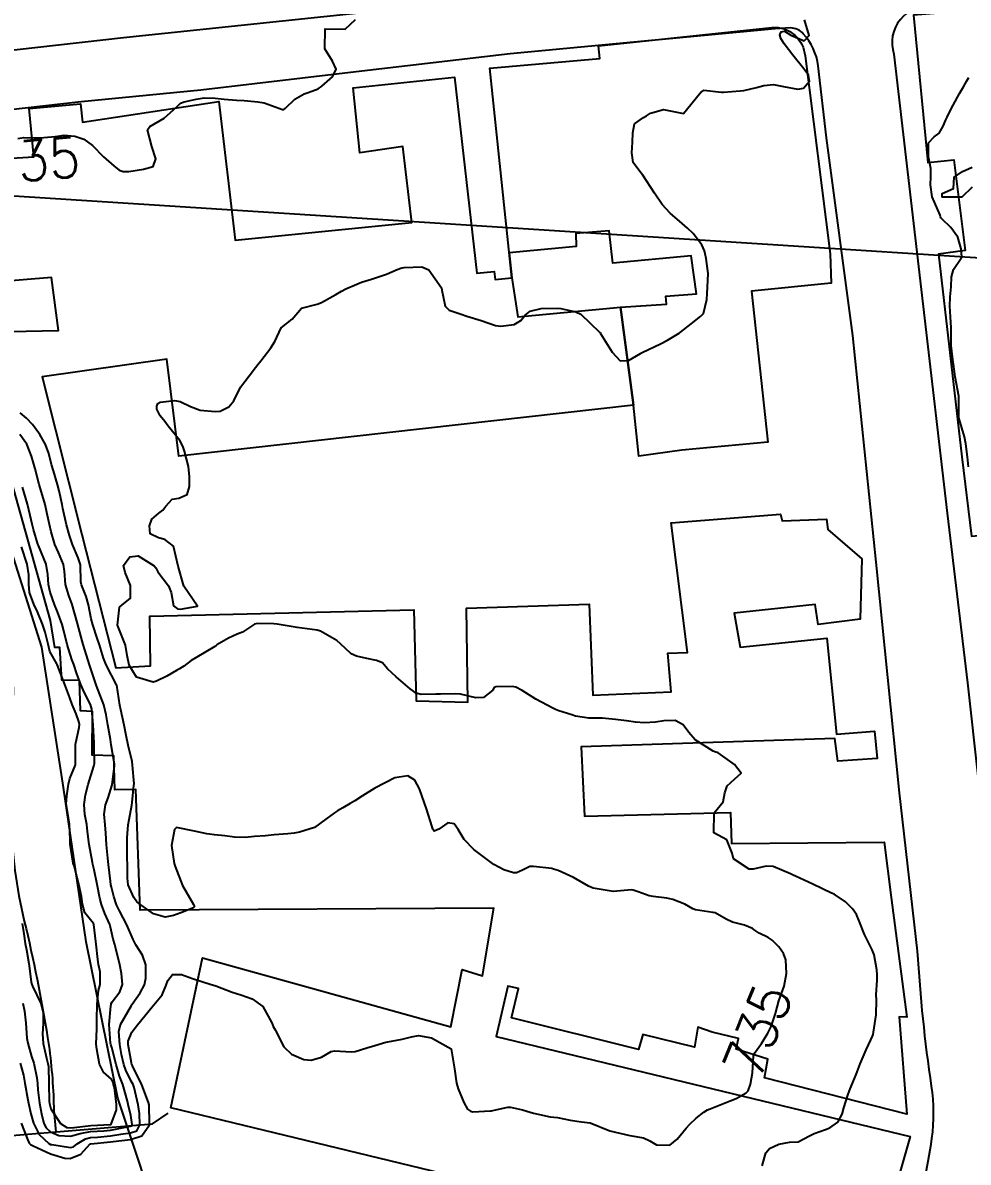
# Model space of a CAD drawing. Header units: metres. Extents: x 318500 to 325275, y 7408834 to 7428799.
# Drawn here: x 320381.1 to 320475.8, y 7410507.7 to 7410621.9 of the extents above; entities that cross this region are included whole.
import ezdxf
from ezdxf.enums import TextEntityAlignment as Align

# ---------------------------------------------------------------- set-up
doc = ezdxf.new("R2010")
doc.units = ezdxf.units.M
doc.header["$MEASUREMENT"] = 0
doc.linetypes.add('CONTINUO', pattern=[0])
for name, color, linetype in [('Cotas', 45, 'Continuous'), ('Curvas de Nivel 1m', 11, 'Continuous'), ('Curvas de Nivel 5m', 15, 'Continuous'), ('Edificações', 30, 'Continuous'), ('Hidrografia', 140, 'Continuous'), ('Pontes_Viadutos_Tubos', 190, 'Continuous'), ('TEXTO', 45, 'Continuous'), ('Vias Primárias', 230, 'Continuous')]:
    doc.layers.add(name, color=color, linetype=linetype)
doc.styles.add('Style-STANDARD', font='STANDARD.shx')

msp = doc.modelspace()

# ---------------------------------------------------------------- linework, layer by layer
at = {"layer": 'Curvas de Nivel 1m', "flags": 128}
for points, elevation in [([(320455.16, 7410507.4), (320455.55, 7410508.68), (320455.9, 7410509.11), (320456.82, 7410509.57), (320457.91, 7410509.75), (320458.76, 7410509.79), (320459.92, 7410510.38), (320460.36, 7410510.61), (320461.52, 7410511.01), (320461.93, 7410511.18), (320462.75, 7410511.77), (320463.17, 7410512.57), (320463.33, 7410513.2), (320463.78, 7410514.56), (320463.99, 7410515.09), (320464.42, 7410516.14), (320464.57, 7410516.55), (320464.98, 7410517.59), (320465.38, 7410518.55), (320465.58, 7410519), (320466.05, 7410520.02), (320466.21, 7410520.38), (320466.27, 7410520.54), (320466.32, 7410520.79), (320466.59, 7410522.53), (320466.61, 7410524.02), (320466.6, 7410524.53), (320466.68, 7410525.99), (320466.69, 7410526.53), (320466.65, 7410527.03), (320466.37, 7410528.54), (320466.17, 7410529.04), (320465.42, 7410530.55), (320464.93, 7410531.84), (320464.61, 7410532.56), (320464.23, 7410533.12), (320463.5, 7410533.83), (320462.37, 7410534.59), (320462.29, 7410534.64), (320462.24, 7410534.66), (320462.11, 7410534.72), (320460.25, 7410535.6), (320458.5, 7410536.41), (320458.27, 7410536.51), (320458.02, 7410536.64), (320456.28, 7410537.37), (320455.56, 7410537.4), (320454.28, 7410537.1), (320453.86, 7410537.12), (320452.29, 7410538.15), (320452.16, 7410538.72), (320451.62, 7410540.04), (320450.32, 7410540.75), (320450.35, 7410542.75), (320451.25, 7410543.86), (320451.44, 7410544.74), (320451.66, 7410545.47), (320452.39, 7410546.13), (320453.07, 7410546.72), (320452.41, 7410547.6), (320450.77, 7410548.75), (320450.43, 7410548.86), (320450.25, 7410548.93), (320448.45, 7410550.07), (320447.84, 7410550.79), (320447.25, 7410551.58), (320446.47, 7410552), (320445.31, 7410551.98), (320444.47, 7410551.85), (320443.4, 7410551.77), (320442.47, 7410551.84), (320441.57, 7410551.97), (320440.47, 7410552.11), (320439.14, 7410552.24), (320438.47, 7410552.25), (320437.81, 7410552.25), (320436.48, 7410552.45), (320436.09, 7410552.56), (320434.81, 7410552.97), (320434.48, 7410553.1), (320434.22, 7410553.24), (320432.5, 7410554.15), (320431.12, 7410555.01), (320430.51, 7410555.35), (320430.14, 7410555.4), (320428.51, 7410555.36), (320428.31, 7410555.26), (320428.18, 7410555.05), (320427.26, 7410554.3), (320426.5, 7410554.28), (320424.96, 7410554.63), (320424.5, 7410554.68), (320422.97, 7410554.65), (320422.5, 7410554.65), (320421.03, 7410554.62), (320420.5, 7410554.74), (320419.92, 7410555.16), (320418.53, 7410556.39), (320417.66, 7410557.19), (320417.13, 7410557.79), (320416.55, 7410558.01), (320415.57, 7410558.2), (320414.55, 7410558.46), (320414, 7410558.68), (320413.39, 7410559.25), (320412.57, 7410560.03), (320410.93, 7410560.94), (320410.59, 7410561.05), (320408.59, 7410561.31), (320406.59, 7410561.64), (320406.26, 7410561.68), (320404.6, 7410561.73), (320404.33, 7410561.64), (320403.93, 7410561.38), (320403.11, 7410560.85), (320402.58, 7410560.64), (320401.72, 7410560.25), (320400.56, 7410559.57), (320400.48, 7410559.51), (320400.36, 7410559.42), (320398.55, 7410558.35), (320397.99, 7410558.01), (320397.25, 7410557.46), (320396.83, 7410557.17), (320396.53, 7410557), (320395.55, 7410556.46), (320394.52, 7410555.93), (320394.18, 7410555.84), (320392.52, 7410556.34), (320391.79, 7410557.54), (320391.56, 7410558.53), (320391.41, 7410559.54), (320390.59, 7410561.55), (320390.82, 7410563.34), (320391.05, 7410563.55), (320391.9, 7410564.26), (320391.9, 7410565.54), (320391.37, 7410566.83), (320391.2, 7410567.54), (320391.83, 7410568.39), (320392.68, 7410568.51), (320394.29, 7410567.51), (320394.45, 7410567.29), (320394.66, 7410566.89), (320395.72, 7410565.48), (320395.97, 7410564.82), (320396.22, 7410563.48), (320396.62, 7410563.2), (320396.92, 7410563.17), (320398.62, 7410563.45), (320397.25, 7410565.46), (320396.67, 7410567.47), (320396.2, 7410569.48), (320395.34, 7410570.12), (320394.71, 7410570.3), (320393.89, 7410570.69), (320393.81, 7410571.51), (320394.06, 7410572.18), (320394.74, 7410572.78), (320395.16, 7410573.08), (320395.44, 7410573.49), (320396.08, 7410574.16), (320396.76, 7410574.29), (320397.59, 7410574.64), (320397.82, 7410575.46), (320397.82, 7410576.43), (320397.7, 7410577.46), (320397.31, 7410578.98), (320397.15, 7410579.47), (320396.84, 7410580.04), (320395.69, 7410581.49), (320395.33, 7410581.96), (320394.87, 7410582.52), (320394.56, 7410583.19), (320394.53, 7410583.51), (320394.63, 7410583.75), (320394.89, 7410583.89), (320396.3, 7410584.06), (320396.89, 7410583.96), (320397.92, 7410583.46), (320398.88, 7410583.08), (320400.4, 7410582.95), (320400.88, 7410583), (320401.74, 7410583.41), (320402.27, 7410584.02), (320402.91, 7410585.39), (320403.78, 7410586.52), (320404.44, 7410587.38), (320404.66, 7410587.66), (320404.95, 7410588.04), (320405.96, 7410589.35), (320406.35, 7410589.97), (320406.99, 7410591.34), (320408.1, 7410592.22), (320409.02, 7410593.31), (320410.61, 7410593.71), (320411.03, 7410593.89), (320412.46, 7410594.69), (320413.04, 7410595.03), (320413.46, 7410595.25), (320414.56, 7410595.73), (320415.05, 7410595.9), (320416.05, 7410596.22), (320417.06, 7410596.54), (320417.54, 7410596.72), (320418.61, 7410597.19), (320419.07, 7410597.36), (320419.3, 7410597.4), (320421.07, 7410597.45), (320421.8, 7410597.14), (320423.04, 7410595.36), (320423.1, 7410595.13), (320423.42, 7410593.52), (320423.81, 7410593.12), (320425.01, 7410592.7), (320425.58, 7410592.52), (320427.01, 7410592.09), (320428.47, 7410591.59), (320429, 7410591.51), (320430.34, 7410591.69), (320431.01, 7410592.09), (320431.42, 7410592.61), (320431.92, 7410593.01), (320433.02, 7410593.29), (320434.68, 7410593.32), (320435.02, 7410593.28), (320436.52, 7410592.95), (320437.02, 7410592.7), (320438.89, 7410590.91), (320438.94, 7410590.86), (320438.99, 7410590.79), (320440.14, 7410588.9), (320440.96, 7410588.02), (320441.77, 7410588.07), (320442.97, 7410588.77), (320443.03, 7410588.8), (320443.15, 7410588.86), (320444.98, 7410589.73), (320445.69, 7410590.12), (320446.84, 7410590.81), (320446.94, 7410590.87), (320446.99, 7410590.9), (320448.07, 7410591.73), (320449.02, 7410592.5), (320449.17, 7410592.63), (320449.28, 7410592.78), (320449.62, 7410594.19), (320449.65, 7410594.77), (320449.68, 7410595.4), (320449.75, 7410596.77), (320449.57, 7410598.29), (320449.46, 7410598.77), (320449.38, 7410599.05), (320449.11, 7410599.64), (320448.25, 7410600.79), (320447.68, 7410601.34), (320447.14, 7410601.8), (320445.97, 7410602.82), (320445.16, 7410603.71), (320444.38, 7410604.84), (320443.21, 7410606.62), (320443.01, 7410606.86), (320442.24, 7410607.9), (320442.12, 7410608.88), (320442.19, 7410609.93), (320442.2, 7410610.88), (320442.37, 7410611.77), (320443.28, 7410612.42), (320443.57, 7410612.58), (320443.98, 7410612.85), (320445.29, 7410613.23), (320447.29, 7410612.81), (320448.89, 7410614.79), (320449.08, 7410615.02), (320449.32, 7410615.16), (320451.11, 7410614.96), (320451.31, 7410614.94), (320452.97, 7410615.08), (320453.32, 7410615.13), (320454.61, 7410615.42), (320455.32, 7410615.61), (320456.3, 7410615.71), (320457.32, 7410615.52), (320458.73, 7410615.24), (320459.32, 7410615.36), (320459.91, 7410616.07), (320459.81, 7410616.64), (320459.35, 7410617.29), (320458.23, 7410618.66), (320457.38, 7410619.81), (320457.04, 7410620.33), (320456.93, 7410620.68), (320457.08, 7410620.99), (320457.4, 7410621.07), (320458.04, 7410620.66), (320459.38, 7410620.09), (320459.86, 7410620.64), (320459.41, 7410622.21)], 736), ([(320475.84, 7410577.4), (320475.73, 7410578.42), (320475.56, 7410579.72), (320475.42, 7410580.42), (320474.89, 7410582.21), (320474.85, 7410582.43), (320474.87, 7410584.39), (320474.87, 7410584.43), (320474.87, 7410584.48), (320474.51, 7410586.44), (320474.44, 7410586.95), (320474.24, 7410588.44), (320474.11, 7410589.58), (320474.1, 7410590.44), (320474.1, 7410591.35), (320474.04, 7410592.44), (320473.97, 7410593.51), (320474, 7410594.45), (320474.08, 7410595.46), (320474.13, 7410596.44), (320474.32, 7410597.2), (320475.1, 7410598.33), (320475.15, 7410598.38), (320475.17, 7410598.43), (320475.11, 7410599.27), (320474.76, 7410600.44), (320474.07, 7410601.38), (320473.15, 7410602.26), (320473.06, 7410602.37), (320473.04, 7410602.46), (320472.98, 7410602.64), (320472.2, 7410604.47), (320472.02, 7410605.66), (320472.07, 7410606.48), (320472.06, 7410607.32), (320471.84, 7410608.48), (320471.84, 7410609.89), (320472.38, 7410610.47), (320472.88, 7410610.85), (320473.28, 7410611.55), (320473.55, 7410612.19), (320473.68, 7410612.45), (320474.07, 7410613.22), (320474.72, 7410614.44), (320474.93, 7410614.82), (320475.33, 7410615.49), (320475.68, 7410616.09), (320475.87, 7410616.42)], 737), ([(320476.19, 7410605.43), (320475.18, 7410604.43), (320473.21, 7410604.43), (320473.18, 7410604.45), (320473.19, 7410604.8), (320474.33, 7410605.3), (320474.39, 7410606.44), (320475.22, 7410606.99), (320476.21, 7410607.43)], 738), ([(320380.87, 7410517.67), (320381.18, 7410516.48), (320381.34, 7410515.67), (320381.63, 7410513.99), (320381.69, 7410513.66), (320381.93, 7410512.59), (320382.18, 7410511.66), (320382.77, 7410510.51), (320383.73, 7410509.63), (320383.9, 7410509.54), (320384.02, 7410509.51), (320385.89, 7410509.21), (320386.2, 7410509.29), (320386.57, 7410509.59), (320387.4, 7410510.09), (320387.91, 7410510.21), (320388.59, 7410510.25), (320389.91, 7410510.39), (320390.94, 7410510.57), (320391.91, 7410510.7), (320392.53, 7410510.89), (320392.85, 7410511.51), (320392.81, 7410512.64), (320392.67, 7410513.51), (320392.27, 7410515.22), (320392.16, 7410515.52), (320391.98, 7410515.87), (320391.43, 7410516.97), (320391.24, 7410517.53), (320391.01, 7410518.54), (320390.83, 7410519.54), (320390.74, 7410520.85), (320390.91, 7410521.54), (320392, 7410523.45), (320392.04, 7410523.53), (320392.06, 7410523.55), (320392.08, 7410523.59), (320392.89, 7410524.73), (320393.3, 7410525.51), (320393.44, 7410526.19), (320393.44, 7410527.51), (320393.12, 7410528.49), (320392.44, 7410529.53), (320392.17, 7410530.05), (320391.54, 7410531.54), (320390.82, 7410532.93), (320390.51, 7410533.55), (320390.23, 7410534.38), (320390, 7410535.32), (320389.95, 7410535.55), (320389.89, 7410535.91), (320389.71, 7410537.56), (320389.63, 7410538.21), (320389.5, 7410539.56), (320389.45, 7410540.7), (320389.37, 7410541.56), (320389.28, 7410542.62), (320389.42, 7410543.56), (320389.68, 7410544.24), (320390.06, 7410545.55), (320390.3, 7410547.45), (320390.31, 7410547.55), (320390.31, 7410547.64), (320389.98, 7410549.56), (320389.89, 7410550.11), (320389.63, 7410551.56), (320389.48, 7410552.57), (320389.25, 7410553.57), (320388.51, 7410555.48), (320388.47, 7410555.58), (320388.44, 7410555.66), (320387.81, 7410557.59), (320387.5, 7410558.55), (320387.18, 7410559.6), (320386.63, 7410561.57), (320386.62, 7410561.61), (320386.59, 7410561.72), (320386.05, 7410563.62), (320385.72, 7410564.52), (320385.41, 7410565.62), (320385.31, 7410566.97), (320385.21, 7410567.62), (320384.69, 7410568.82), (320384.33, 7410569.64), (320383.97, 7410570.9), (320383.8, 7410571.64), (320383.54, 7410572.84), (320383.35, 7410573.65), (320382.78, 7410575.55), (320382.75, 7410575.66), (320382.36, 7410577.23), (320382.24, 7410577.67), (320382.01, 7410578.47), (320381.51, 7410579.68), (320380.84, 7410580.67)], 734), ([(320381.12, 7410523.67), (320381.29, 7410522.89), (320381.43, 7410521.67), (320381.54, 7410520.17), (320381.62, 7410519.67), (320382.01, 7410518.34), (320382.22, 7410517.66), (320382.54, 7410516.21), (320382.59, 7410515.65), (320382.62, 7410515), (320382.79, 7410513.65), (320383, 7410512.58), (320383.23, 7410511.64), (320383.46, 7410511.18), (320383.91, 7410510.8), (320384.73, 7410510.43), (320385.91, 7410510.37), (320386.87, 7410510.63), (320387.91, 7410510.82), (320389.25, 7410510.9), (320389.91, 7410510.97), (320391.73, 7410511.34), (320391.92, 7410511.37), (320392.04, 7410511.4), (320392.08, 7410511.52), (320391.93, 7410512.42), (320391.68, 7410513.52), (320391.6, 7410513.88), (320391.13, 7410515.53), (320390.82, 7410516.37), (320390.46, 7410517.54), (320390.03, 7410519.24), (320389.94, 7410519.55), (320389.92, 7410519.67), (320389.77, 7410521.55), (320389.94, 7410523.41), (320389.96, 7410523.55), (320389.98, 7410523.66), (320390.08, 7410523.83), (320390.83, 7410524.82), (320391.1, 7410525.54), (320391.01, 7410526.65), (320390.83, 7410527.54), (320390.41, 7410529.3), (320390.33, 7410529.55), (320390.17, 7410530.11), (320389.92, 7410531.29), (320389.83, 7410531.56), (320389.33, 7410532.68), (320389, 7410533.57), (320388.85, 7410534.2), (320388.58, 7410535.57), (320388.26, 7410537.04), (320388.13, 7410537.58), (320388.09, 7410537.76), (320387.76, 7410539.59), (320387.6, 7410540.88), (320387.52, 7410541.59), (320387.35, 7410542.58), (320387.26, 7410543.6), (320387.39, 7410544.57), (320387.68, 7410545.59), (320388.24, 7410547.42), (320388.27, 7410547.58), (320388.29, 7410547.7), (320388.26, 7410549.58), (320388.26, 7410549.75), (320388.17, 7410551.58), (320388.02, 7410553.13), (320387.89, 7410553.59), (320387.3, 7410554.79), (320386.93, 7410555.6), (320386.53, 7410556.69), (320386.22, 7410557.61), (320386.04, 7410558.12), (320385.56, 7410559.62), (320385.22, 7410560.99), (320385.05, 7410561.63), (320384.61, 7410562.9), (320384.31, 7410563.63), (320383.85, 7410564.86), (320383.69, 7410565.64), (320383.64, 7410566.63), (320383.46, 7410567.65), (320382.7, 7410569.52), (320382.64, 7410569.66), (320382.19, 7410571.14), (320382.05, 7410571.67), (320381.85, 7410572.55), (320381.59, 7410573.68), (320381.09, 7410575.37)], 733), ([(320381.05, 7410531.68), (320381.23, 7410530.62), (320381.37, 7410529.67), (320381.5, 7410529.01), (320381.74, 7410527.67), (320381.96, 7410525.82), (320381.99, 7410525.66), (320382.11, 7410525.38), (320382.92, 7410523.65), (320383.15, 7410522.72), (320383.15, 7410521.64), (320383.08, 7410520.6), (320383.15, 7410519.64), (320383.49, 7410518.16), (320383.64, 7410517.64), (320383.69, 7410517.33), (320383.72, 7410515.63), (320383.75, 7410513.83), (320383.78, 7410513.63), (320383.94, 7410513.09), (320384.9, 7410511.62), (320385.53, 7410511.22), (320385.92, 7410511.18), (320386.27, 7410511.24), (320387.92, 7410511.43), (320389.9, 7410511.53), (320389.92, 7410511.53), (320389.97, 7410511.55), (320390.5, 7410512.99), (320390.49, 7410513.54), (320390.29, 7410515.23), (320390.22, 7410515.55), (320390.16, 7410515.72), (320389.99, 7410516.07), (320389.21, 7410516.78), (320388.82, 7410517.57), (320388.52, 7410519.07), (320388.47, 7410519.57), (320388.52, 7410521.1), (320388.54, 7410521.57), (320388.55, 7410522.05), (320388.56, 7410523.57), (320388.72, 7410524.96), (320388.86, 7410525.57), (320388.88, 7410526.82), (320388.72, 7410527.57), (320388.63, 7410528.06), (320388.48, 7410529.58), (320388.45, 7410529.86), (320388.23, 7410531.58), (320388.22, 7410531.61), (320388.19, 7410531.67), (320387.35, 7410532.73), (320387.11, 7410533.6), (320387, 7410534.37), (320386.74, 7410535.6), (320386.27, 7410537.43), (320386.21, 7410537.61), (320386.17, 7410537.71), (320385.86, 7410539.61), (320385.85, 7410540.07), (320385.79, 7410541.62), (320385.69, 7410542.26), (320385.48, 7410543.62), (320385.54, 7410544.44), (320385.71, 7410545.62), (320385.82, 7410546.18), (320386.4, 7410547.56), (320386.41, 7410547.61), (320386.41, 7410548.61), (320386.4, 7410549.61), (320386.4, 7410549.64), (320386.43, 7410549.75), (320386.77, 7410551.29), (320386.79, 7410551.61), (320386.74, 7410551.89), (320386.47, 7410552.66), (320386.06, 7410553.61), (320385.84, 7410554.27), (320385.33, 7410555.62), (320384.57, 7410557.6), (320384.56, 7410557.63), (320384.54, 7410557.67), (320383.84, 7410558.93), (320383.66, 7410559.64), (320383.37, 7410560.86), (320383.1, 7410561.65), (320382.61, 7410562.88), (320382.22, 7410563.67), (320381.8, 7410564.84), (320381.72, 7410565.67), (320381.71, 7410566.61), (320381.55, 7410567.68), (320380.99, 7410569.39)], 732)]:
    msp.add_lwpolyline(points, dxfattribs=dict(at, elevation=elevation))
at = {"layer": 'Curvas de Nivel 5m', "elevation": 735, "flags": 128}
for points in [[(320380.62, 7410610.32), (320381.24, 7410610.4), (320382.52, 7410610.39), (320383.24, 7410610.4), (320384.36, 7410610.52), (320385.25, 7410610.64), (320386.32, 7410610.54), (320387.24, 7410610.24), (320388.09, 7410609.6), (320389.21, 7410608.48), (320390.23, 7410607.56), (320390.78, 7410607.14), (320391.19, 7410606.99), (320391.73, 7410607), (320393.2, 7410607.23), (320394.18, 7410607.52), (320394.46, 7410608.26), (320394.03, 7410609.52), (320393.6, 7410611.18), (320393.86, 7410611.52), (320395.27, 7410612.33), (320396.54, 7410613.48), (320396.92, 7410613.84), (320397.29, 7410613.97), (320398.5, 7410614.25), (320399.29, 7410614.38), (320400.39, 7410614.34), (320401.29, 7410614.25), (320402.54, 7410614.15), (320403.29, 7410614.1), (320404.67, 7410613.99), (320405.29, 7410613.89), (320406.76, 7410613.35), (320407.13, 7410613.2), (320407.28, 7410613.22), (320407.44, 7410613.34), (320408.36, 7410614.26), (320409.3, 7410614.8), (320409.69, 7410614.92), (320410.71, 7410615.3), (320411.06, 7410615.55), (320411.32, 7410615.79), (320412.13, 7410616.48), (320412.5, 7410617.27), (320412.13, 7410618.06), (320411.36, 7410619.29), (320411.39, 7410621.29), (320413.39, 7410621.26), (320414.43, 7410622.22)], [(320380.95, 7410511.67), (320381.61, 7410509.96), (320381.75, 7410509.66), (320381.9, 7410509.53), (320382.17, 7410509.38), (320383.88, 7410508.58), (320385.34, 7410508.15), (320385.88, 7410508.13), (320386.92, 7410508.56), (320387.86, 7410509.58), (320387.89, 7410509.6), (320387.9, 7410509.6), (320387.92, 7410509.6), (320389.9, 7410509.78), (320390.17, 7410509.81), (320391.91, 7410510.03), (320393.03, 7410510.38), (320393.81, 7410511.5), (320393.82, 7410511.6), (320393.77, 7410513.5), (320393.72, 7410513.73), (320393.04, 7410515.51), (320392.1, 7410517.42), (320392.05, 7410517.52), (320392, 7410517.72), (320391.67, 7410519.53), (320391.67, 7410519.89), (320392.05, 7410520.79), (320392.36, 7410521.21), (320392.6, 7410521.51), (320394.08, 7410523.33), (320394.24, 7410523.5), (320395.07, 7410524.51), (320395.47, 7410525.48), (320395.64, 7410525.96), (320396.13, 7410526.55), (320397.02, 7410526.57), (320398.12, 7410526.17), (320399.98, 7410525.55), (320400.11, 7410525.51), (320400.44, 7410525.42), (320402.1, 7410524.79), (320402.96, 7410524.51), (320404.09, 7410524.12), (320405.17, 7410523.35), (320406.06, 7410521.72), (320406.16, 7410521.43), (320406.2, 7410521.34), (320406.39, 7410521), (320407.28, 7410519.32), (320408.02, 7410518.56), (320409.27, 7410518.04), (320410.01, 7410517.96), (320411.03, 7410518.26), (320412.02, 7410518.83), (320412.37, 7410518.91), (320414.02, 7410518.82), (320414.41, 7410518.84), (320415.56, 7410519.21), (320415.92, 7410519.31), (320416.03, 7410519.34), (320417.47, 7410519.76), (320418.04, 7410519.88), (320419.13, 7410520.08), (320420.05, 7410520.32), (320420.76, 7410520.43), (320422.05, 7410520.21), (320424.03, 7410519.1), (320424.35, 7410517.09), (320424.56, 7410515.66), (320424.71, 7410515.09), (320425.3, 7410513.74), (320425.66, 7410513.07), (320425.95, 7410512.87), (320426.2, 7410512.81), (320427.95, 7410512.9), (320428.07, 7410512.91), (320428.63, 7410513.03), (320429.71, 7410513.27), (320429.95, 7410513.27), (320431.15, 7410513), (320431.95, 7410512.76), (320432.26, 7410512.67), (320433.94, 7410512.31), (320434.66, 7410512.23), (320435.94, 7410511.97), (320437.08, 7410511.78), (320437.93, 7410511.71), (320439.92, 7410510.88), (320441.92, 7410510.43), (320443.27, 7410510.19), (320443.91, 7410509.9), (320444.58, 7410509.49), (320445.91, 7410509.47), (320446.66, 7410510.05), (320447.25, 7410510.79), (320447.55, 7410511.16), (320447.93, 7410511.55), (320448.56, 7410512.15), (320449.31, 7410512.76), (320449.7, 7410513), (320449.96, 7410513.11), (320451.12, 7410513.58), (320451.97, 7410513.9), (320452.55, 7410514.14), (320453.58, 7410514.7), (320453.78, 7410514.91), (320453.99, 7410515.56), (320454.21, 7410516.7), (320454.31, 7410518.41), (320454.41, 7410518.69), (320455.1, 7410519.63), (320455.75, 7410520.67), (320456.07, 7410521.35), (320456.51, 7410522.66), (320456.84, 7410523.91), (320457.09, 7410524.66), (320457.38, 7410525.4), (320457.61, 7410526.65), (320457.53, 7410528.03), (320457.31, 7410528.65), (320456.84, 7410529.33), (320456.18, 7410530.01), (320455.78, 7410530.27), (320454.88, 7410530.69), (320454.46, 7410530.96), (320454.2, 7410531.16), (320453.4, 7410531.51), (320452.21, 7410531.8), (320451.57, 7410532.09), (320450.46, 7410532.75), (320450.25, 7410532.78), (320450.22, 7410532.78), (320448.48, 7410533.04), (320448.22, 7410533.13), (320447.42, 7410533.6), (320446.23, 7410534.07), (320445.62, 7410534.2), (320444.24, 7410534.36), (320443.85, 7410534.45), (320442.74, 7410534.85), (320442.24, 7410535.01), (320442.08, 7410535.03), (320440.24, 7410534.88), (320438.24, 7410535.19), (320437.77, 7410535.39), (320436.26, 7410536.27), (320434.74, 7410536.96), (320434.27, 7410537.12), (320434.09, 7410537.16), (320432.28, 7410537.38), (320431.89, 7410537.38), (320431.18, 7410537.01), (320430.55, 7410536.73), (320430.27, 7410536.73), (320429.29, 7410537.03), (320428.28, 7410537.59), (320426.3, 7410539.07), (320425.32, 7410540.09), (320424.73, 7410541.09), (320424.33, 7410541.66), (320423.68, 7410541.76), (320422.79, 7410541.12), (320422.32, 7410540.93), (320422.18, 7410541.13), (320422.11, 7410541.35), (320421.55, 7410543.14), (320421.12, 7410544.39), (320420.84, 7410545.15), (320420.39, 7410546.02), (320419.68, 7410546.45), (320418.39, 7410546.25), (320416.38, 7410545.21), (320415.14, 7410544.45), (320414.36, 7410543.96), (320413.91, 7410543.68), (320413.16, 7410543.25), (320412.65, 7410542.95), (320412.34, 7410542.75), (320411.48, 7410542.13), (320410.32, 7410541.29), (320408.82, 7410540.8), (320408.31, 7410540.71), (320407.65, 7410540.65), (320406.31, 7410540.54), (320405.42, 7410540.46), (320404.31, 7410540.37), (320403.4, 7410540.29), (320402.31, 7410540.31), (320401.35, 7410540.45), (320400.31, 7410540.55), (320399.54, 7410540.66), (320398.31, 7410540.91), (320396.52, 7410541.27), (320396.32, 7410541.08), (320396, 7410539.47), (320396.27, 7410537.67), (320396.34, 7410537.47), (320396.37, 7410537.37), (320397.11, 7410535.46), (320398.22, 7410533.56), (320398.26, 7410533.49), (320398.28, 7410533.45), (320398.31, 7410533.36), (320398.22, 7410533.23), (320396.95, 7410532.72), (320396.21, 7410532.47), (320395.37, 7410532.31), (320394.21, 7410532.63), (320392.94, 7410533.52), (320392.55, 7410533.85), (320392.23, 7410534.26), (320391.69, 7410535.54), (320391.6, 7410536.19), (320391.61, 7410537.54), (320391.59, 7410538.22), (320391.56, 7410539.54), (320391.58, 7410540.26), (320391.69, 7410541.54), (320391.77, 7410542.09), (320392.04, 7410543.53), (320392.08, 7410543.8), (320392.25, 7410545.53), (320392.26, 7410545.65), (320392.11, 7410547.53), (320392.06, 7410547.88), (320391.69, 7410549.54), (320391.48, 7410550.5), (320391.27, 7410551.54), (320390.94, 7410553.08), (320390.85, 7410553.55), (320390.53, 7410555.53), (320390.53, 7410555.55), (320390.51, 7410555.58), (320389.46, 7410557.57), (320389.22, 7410558.24), (320388.81, 7410559.58), (320388.57, 7410560.25), (320388.13, 7410561.59), (320387.98, 7410562.2), (320387.71, 7410563.59), (320387.46, 7410564.43), (320386.99, 7410565.6), (320386.95, 7410565.91), (320386.89, 7410567.61), (320386.68, 7410568.31), (320386.1, 7410569.62), (320385.79, 7410570.54), (320385.51, 7410571.62), (320385.14, 7410573.23), (320385.07, 7410573.63), (320384.77, 7410575.01), (320384.61, 7410575.63), (320384.19, 7410577.03), (320384.01, 7410577.64), (320383.72, 7410578.74), (320383.4, 7410579.65), (320382.84, 7410580.66), (320382.11, 7410581.67), (320381.49, 7410582.3), (320380.87, 7410582.83)]]:
    msp.add_lwpolyline(points, dxfattribs=at)
at = {"layer": 'Edificações'}
msp.add_lwpolyline([(320492.57, 7410612.2), (320491.09, 7410624.36), (320470.33, 7410622.66), (320471.75, 7410607.92), (320474.37, 7410608.16), (320475.51, 7410599.09), (320472.84, 7410598.71), (320475.17, 7410578.42), (320476.12, 7410570.47), (320489.29, 7410571.66), (320488.15, 7410579.34), (320490.32, 7410579.43), (320489.21, 7410590.22), (320495.08, 7410590.48), (320494.05, 7410600.6), (320492.63, 7410600.51), (320491.5, 7410610.83), (320492.75, 7410610.89)], close=True, dxfattribs=at)
msp.add_lwpolyline([(320369.46, 7410607.71), (320382.23, 7410608.47), (320381.77, 7410613.3), (320386.9, 7410613.77), (320387.11, 7410611.96), (320400.74, 7410614.01), (320402.39, 7410600.12), (320420.07, 7410601.88), (320419.17, 7410609.51), (320414.89, 7410608.87), (320414.21, 7410615.38), (320424.36, 7410616.44), (320426.59, 7410596.83), (320428.34, 7410596.97), (320428.42, 7410596.19), (320430.1, 7410596.35), (320427.89, 7410617.34), (320438.92, 7410618.34), (320438.79, 7410619.6), (320456.12, 7410621.42, -0.216322), (320458.46, 7410620.64, -0.185983), (320459.46, 7410618.6), (320461.98, 7410598.77), (320462.07, 7410595.8), (320454.11, 7410595.02), (320455.73, 7410579.89), (320447.11, 7410579.1), (320442.8, 7410578.49), (320442.27, 7410583.61), (320440.97, 7410593.4), (320445.59, 7410593.71), (320445.51, 7410594.51), (320448.58, 7410594.76), (320448.05, 7410598.55), (320440.2, 7410597.81), (320439.84, 7410601.07), (320436.52, 7410600.79), (320436.54, 7410599.49), (320429.83, 7410598.85), (320430.1, 7410596.35), (320430.71, 7410592.45), (320440.97, 7410593.4), (320442.27, 7410583.61), (320396.76, 7410578.49), (320395.55, 7410588.2), (320383.06, 7410586.43), (320387.03, 7410570.65), (320390.45, 7410557.29), (320393.92, 7410557.47), (320393.85, 7410562.45), (320420.28, 7410563.09), (320420.52, 7410553.97), (320425.7, 7410553.84), (320425.55, 7410563.24), (320437.85, 7410563.66), (320438.2, 7410554.53), (320446.04, 7410554.88), (320445.72, 7410558.76), (320447.68, 7410558.82), (320446.07, 7410571.79), (320457.01, 7410572.66), (320457.16, 7410572), (320461.62, 7410572.17), (320461.73, 7410571.15), (320465.15, 7410568.19), (320464.98, 7410562.14), (320460.79, 7410561.61), (320460.47, 7410563.61), (320452.35, 7410562.77), (320452.98, 7410559.36), (320461.63, 7410560.24), (320462.62, 7410550.64), (320466.42, 7410550.95), (320466.7, 7410548.21), (320462.76, 7410547.93), (320462.46, 7410550.2), (320437.04, 7410549.36), (320437.39, 7410542.41), (320452.01, 7410542.79), (320452.08, 7410539.67), (320467.39, 7410539.8), (320468.08, 7410534.28), (320469.65, 7410522.27), (320468.9, 7410522.3), (320469.67, 7410512.57), (320455.39, 7410516.21), (320455.72, 7410518.08), (320452.58, 7410519.06), (320452.8, 7410520.14), (320450.17, 7410520.79), (320448.72, 7410521.27), (320448.38, 7410519.27), (320443.2, 7410520.55), (320442.79, 7410519.04), (320430.08, 7410522.2), (320430.77, 7410525.16), (320429.71, 7410525.38), (320428.54, 7410520.34), (320469.99, 7410510.31), (320464.03, 7410489.37)], format="xyb", dxfattribs=at)
for points in [[(320374.93, 7410590.88), (320384.71, 7410591.09), (320384, 7410596.37), (320373.41, 7410595.53)], [(320431.4, 7410504.61), (320395.95, 7410513.19), (320399.11, 7410528.24), (320423.98, 7410521.32), (320425.12, 7410527.04), (320427.17, 7410526.41), (320428.29, 7410533.21), (320392.88, 7410533), (320392.43, 7410545.09), (320390.34, 7410545.06), (320390.23, 7410548.46), (320388.07, 7410548.54), (320388.09, 7410552.92), (320386.89, 7410552.98), (320386.81, 7410556), (320385.02, 7410556.05), (320384.82, 7410559.3), (320384.33, 7410559.3), (320383.89, 7410562.03), (320377.21, 7410585.77)]]:
    msp.add_lwpolyline(points, dxfattribs=at)
at = {"layer": 'Hidrografia'}
for points in [[(320395.33, 7410500), (320390.63, 7410514.18), (320387.46, 7410529.82), (320385.2, 7410545.29), (320383.04, 7410559.35), (320377.38, 7410577.13), (320372.57, 7410594.35), (320364.52, 7410608.41, 0.157529), (320358.18, 7410614.19, 0.135588), (320348.82, 7410615.67, -0.108694), (320340.67, 7410616.51, -0.092605), (320329.4, 7410622.74, 0.025342), (320320.34, 7410629.47, 0.040354), (320311.66, 7410634.3, 0.110146), (320303.28, 7410636.06, 0.926219)], [(320319.65, 7410605.94), (320324.45, 7410604.29), (320326.94, 7410603.8), (320336.86, 7410606.18), (320344.58, 7410608.27, -0.147741), (320348.51, 7410608.16, 0.142985), (320352.94, 7410608, -0.179794), (320357.48, 7410607.5, -0.203543), (320359.1, 7410605.6, 0.059694), (320363.42, 7410595.97, -0.04228), (320368.02, 7410586.61, -0.044209), (320370.85, 7410576.91, 0.045649), (320373.67, 7410567.33, 0.073162), (320379.22, 7410557.73, -0.280588), (320379.77, 7410553.23, 0.184083), (320379.33, 7410545.87, -0.070992), (320379.94, 7410542.14, 0.054392), (320381.27, 7410531.89, -0.020189), (320383.6, 7410520.26, -0.032443), (320384.21, 7410513.65, 0.0263), (320384.44, 7410510.78)]]:
    msp.add_lwpolyline(points, format="xyb", dxfattribs=at)
at = {"layer": 'Pontes_Viadutos_Tubos'}
msp.add_lwpolyline([(320378.06, 7410511.79), (320379.64, 7410510.38), (320394.12, 7410511.58), (320395.67, 7410512.67)], dxfattribs=at)
at = {"layer": 'TEXTO', "linetype": 'CONTINUO'}
msp.add_polyline3d([(320320.87, 7410608.38, 0), (320516.6, 7410595.82, 0)], dxfattribs=at)
at = {"layer": 'Vias Primárias'}
for points in [[(320361.3, 7410617.04), (320391.22, 7410620.44), (320423.04, 7410623.77), (320454.27, 7410626.97, 0.085956), (320458.51, 7410628.16, 0.294834), (320459.95, 7410630.5), (320457.88, 7410649.9), (320455.31, 7410672.71), (320453.19, 7410692.14), (320451.43, 7410706.39), (320449.99, 7410719.06, 0.062206), (320449.32, 7410721.85, 0.149883), (320448.23, 7410723.25), (320436.57, 7410728.29), (320419.53, 7410735.1), (320403.66, 7410740.24), (320397.67, 7410742, 0.008483), (320388.47, 7410744.52, 0.013829), (320377.34, 7410747.05, 0.08117)], [(320496.79, 7410625.51), (320471.73, 7410623.64, 0.203768), (320469.01, 7410622.24, 0.261411), (320468.37, 7410618.76), (320471.26, 7410593.73), (320473.68, 7410572.76), (320475.72, 7410555.78), (320477.84, 7410536.76, -0.000135), (320479.58, 7410521.08, -0.017061), (320480.22, 7410512.77, -0.072611), (320479.5, 7410505.76), (320477.8, 7410500), (320470.7, 7410476.64), (320465.48, 7410459.39), (320463.06, 7410451.18, 0.441245), (320465.75, 7410446.74), (320481.4, 7410435.55), (320500, 7410423.98, 0.3564), (320502.44, 7410424.49), (320506.22, 7410429.12), (320517.06, 7410445.81), (320524.89, 7410458.36), (320532.4, 7410469.45), (320540.71, 7410481.33)], [(320469.99, 7410500), (320471.33, 7410505.62, 0.02431), (320472.17, 7410510.14, 0.071179), (320472.14, 7410515.37, -0.022859), (320470.74, 7410528.89), (320468.93, 7410544.76), (320466.58, 7410567.85), (320464.26, 7410590.57), (320461.62, 7410610.38), (320460.77, 7410617.59, 0.157658), (320459.29, 7410620.81, 0.201547), (320458.01, 7410621.39), (320456.47, 7410621.31), (320429.92, 7410618.79), (320414.5, 7410617), (320398.94, 7410615.14), (320386.96, 7410613.99), (320374.26, 7410612.54)]]:
    msp.add_lwpolyline(points, format="xyb", dxfattribs=at)

# ---------------------------------------------------------------- texts
at = {"layer": 'Cotas', "style": 'Style-STANDARD'}
for rotation, p in [(4.7412, (320382.17, 7410608.13, 735)), (68.2683, (320454.73, 7410520.93, 735))]:
    msp.add_text('735', height=4, rotation=rotation, dxfattribs=at).set_placement(p, align=Align.MIDDLE_CENTER)

doc.saveas('drawing.dxf')
